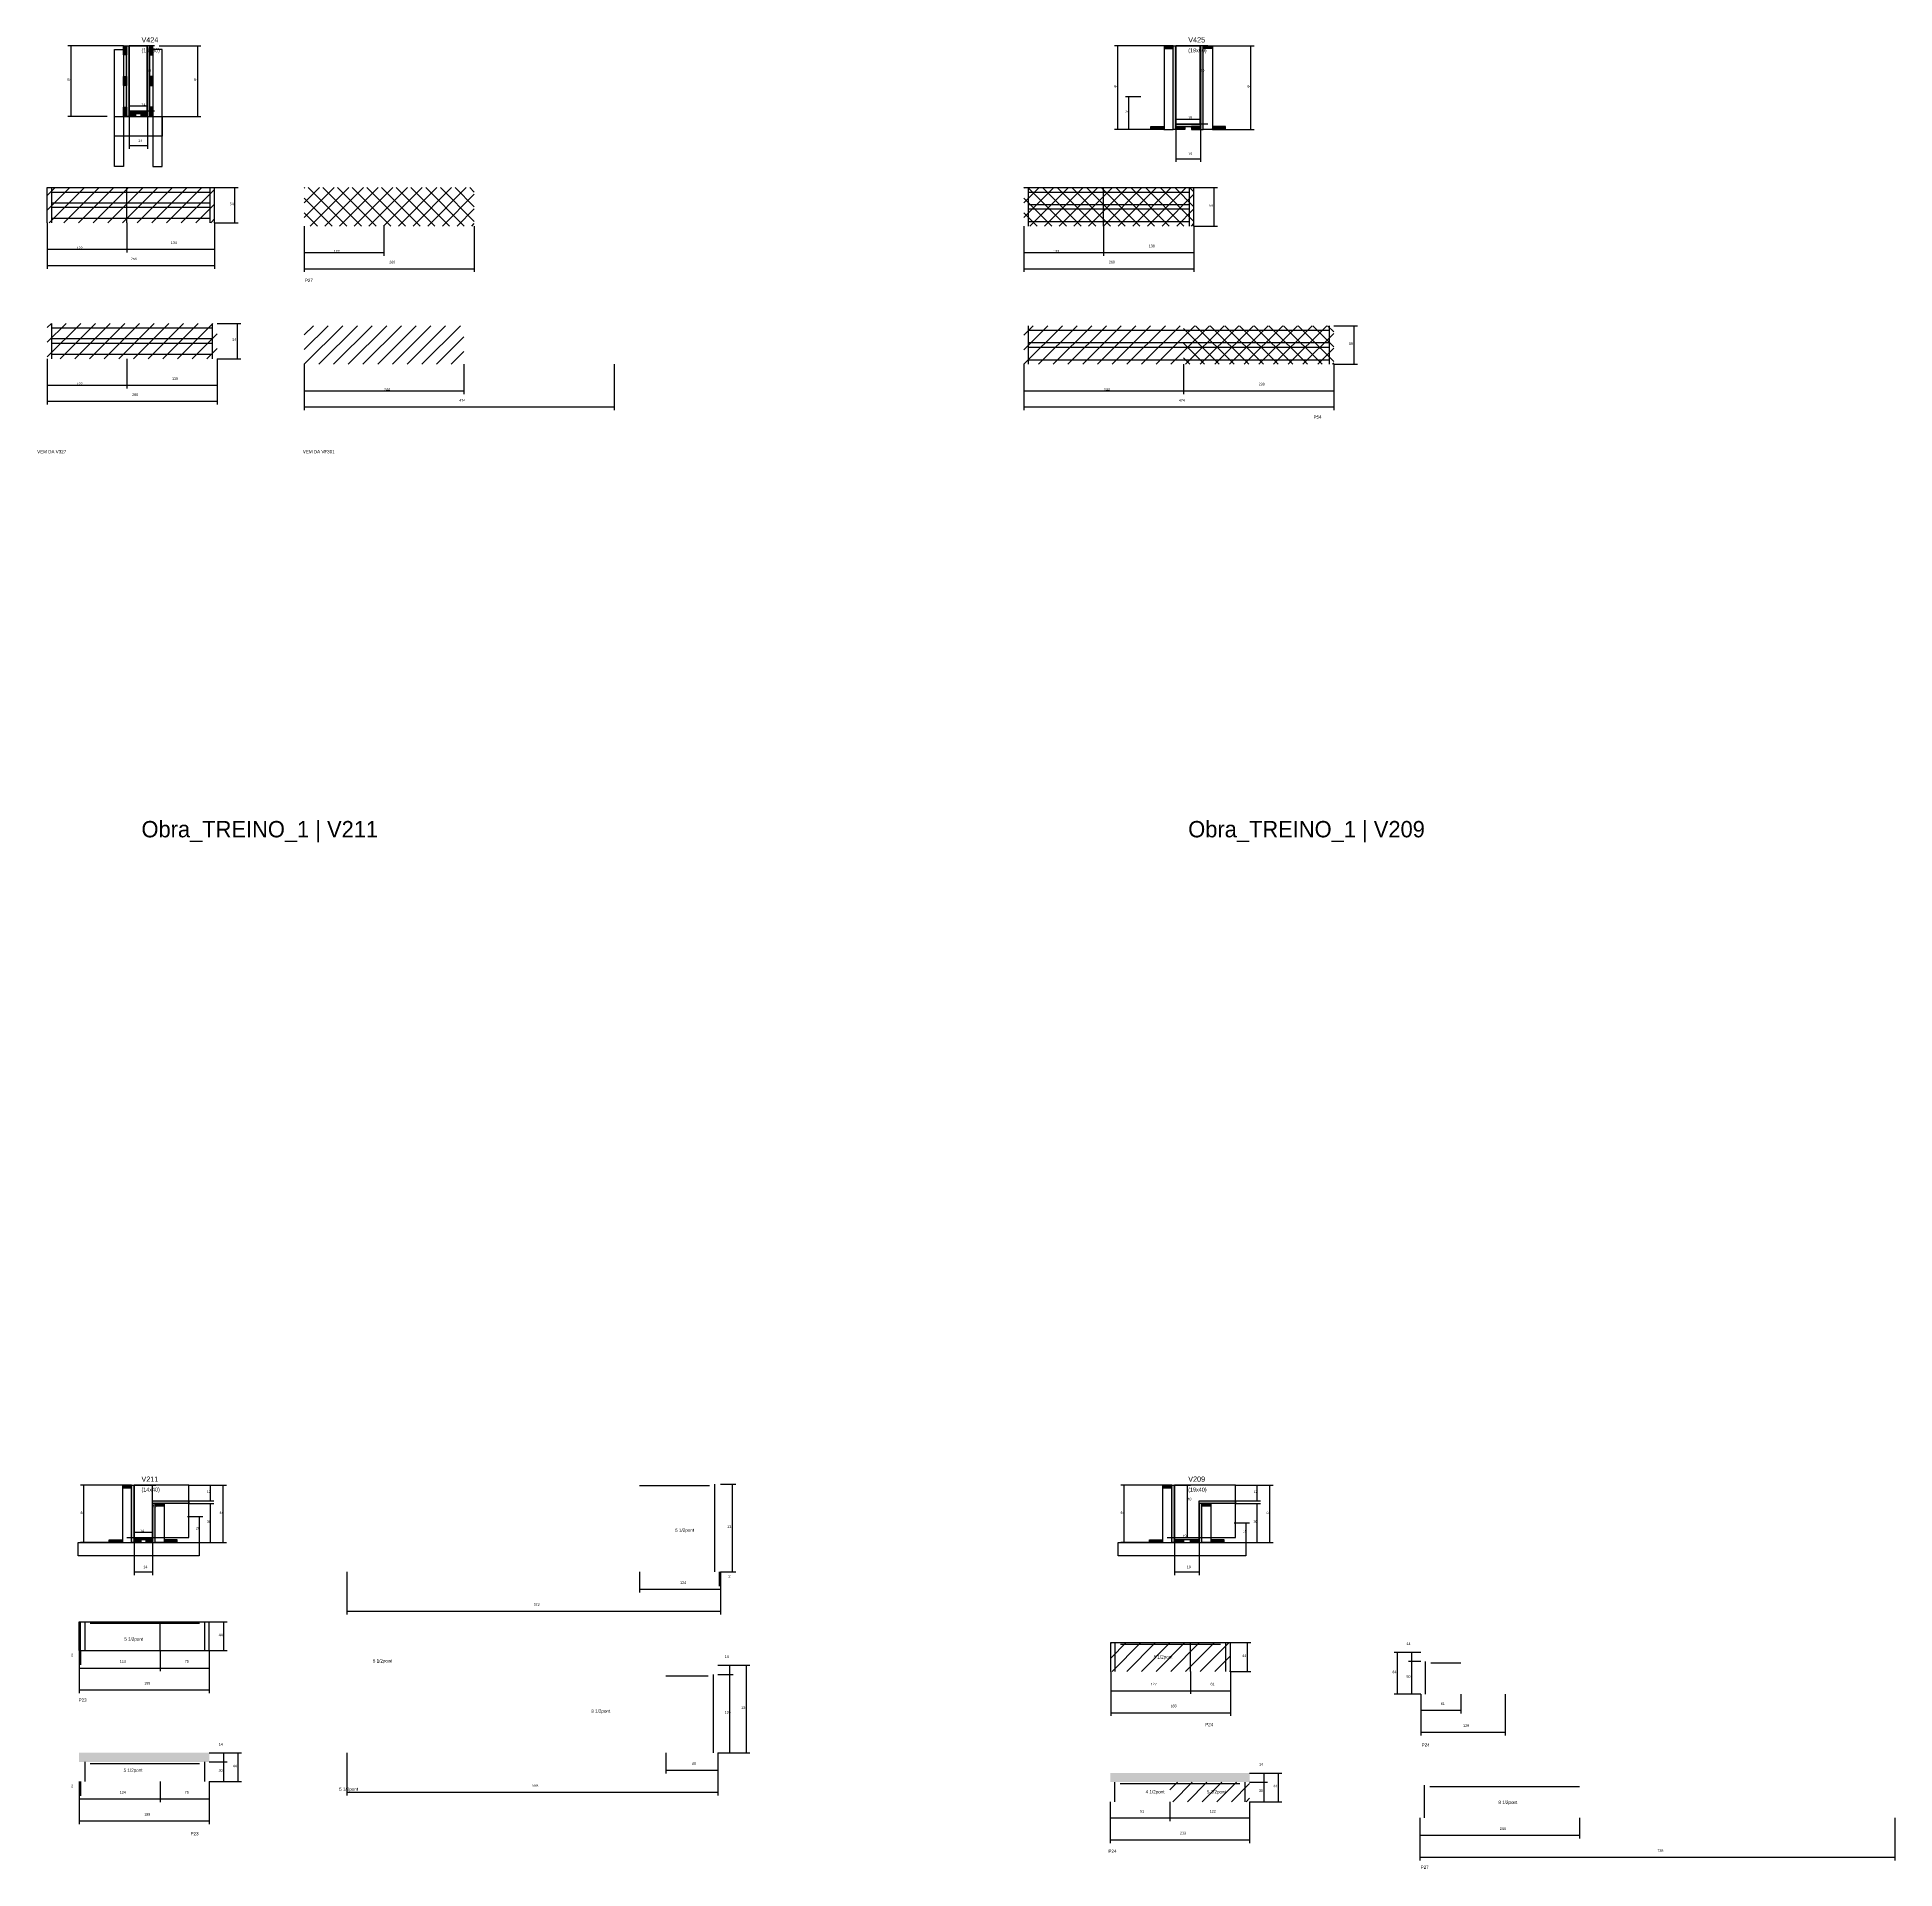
# Model space of a CAD drawing. Header units: metres. Extents: x -2848 to 22762, y -45195 to 1016.
# Drawn here: x 1441 to 4280, y -13787 to -10987 of the extents above; entities that cross this region are included whole.
import ezdxf

# ---------------------------------------------------------------- set-up
doc = ezdxf.new("R2010")
doc.units = ezdxf.units.M
for name, color, linetype in [('CONCRETO', 251, 'Continuous'), ('COTA', 4, 'Continuous'), ('Cota Seção (2x)', 4, 'Continuous'), ('Hachura', 253, 'Continuous'), ('LABEL_ID', 3, 'Continuous'), ('Madeira', 126, 'Continuous'), ('NOMENCLATURA', 7, 'Continuous'), ('Painéis', 200, 'Continuous'), ('REAPROVEITAMENTO', 251, 'Continuous'), ('SARR_2.2x7', 40, 'Continuous'), ('SARR_3.5x7', 81, 'Continuous'), ('Texto Seção', 7, 'Continuous')]:
    doc.layers.add(name, color=color, linetype=linetype)

msp = doc.modelspace()

# ---------------------------------------------------------------- hatches: boundary and pattern name
at = {"layer": 'COTA'}
h = msp.add_hatch(dxfattribs=at)
h.set_pattern_fill('AR-CONC', scale=0.03)
h.paths.add_polyline_path([(1703.7, -13623.3), (1703.7, -13609.3), (1703.7, -13609.3), (1504.7, -13609.3), (1504.7, -13609.3), (1504.7, -13623.3), (1504.7, -13623.3), (1703.7, -13623.3)])
h = msp.add_hatch(dxfattribs=at)
h.set_pattern_fill('AR-CONC', scale=0.03)
h.paths.add_polyline_path([(3293.9, -13640.2), (3080.9, -13640.2), (3080.9, -13640.2), (3080.9, -13654.2), (3080.9, -13654.2), (3293.9, -13654.2), (3293.9, -13654.2), (3293.9, -13640.2)])
at = {"layer": 'Hachura'}
h = msp.add_hatch(dxfattribs=at)
h.set_pattern_fill('ANSI31', scale=0.5)
h.paths.add_polyline_path([(1577, -11014), (1572.6, -11014), (1572.6, -11014), (1572.6, -11000), (1572.6, -11000), (1577, -11000), (1577, -11000), (1577, -11014)])
h = msp.add_hatch(color=8, dxfattribs=at)
h.dxf.hatch_style = 1
h.paths.add_polyline_path([(1581, -11000), (1577, -11000), (1577, -11000), (1577, -11108), (1577, -11108), (1581, -11108), (1581, -11108), (1581, -11000)])
h = msp.add_hatch(color=8, dxfattribs=at)
h.dxf.hatch_style = 1
h.paths.add_polyline_path([(1613, -11000), (1609, -11000), (1609, -11000), (1609, -11108), (1609, -11108), (1613, -11108), (1613, -11108), (1613, -11000)])
h = msp.add_hatch(dxfattribs=at)
h.set_pattern_fill('ANSI31', scale=0.5)
h.paths.add_polyline_path([(1613, -11014), (1617.4, -11014), (1617.4, -11014), (1617.4, -11000), (1617.4, -11000), (1613, -11000), (1613, -11000), (1613, -11014)])
h = msp.add_hatch(dxfattribs=at)
h.set_pattern_fill('ANSI31', scale=0.5)
h.paths.add_polyline_path([(3177, -11004.4), (3177, -11000), (3177, -11000), (3163, -11000), (3163, -11000), (3163, -11004.4), (3163, -11004.4), (3177, -11004.4)])
h = msp.add_hatch(color=8, dxfattribs=at)
h.dxf.hatch_style = 1
h.paths.add_polyline_path([(3181, -11000), (3177, -11000), (3177, -11000), (3177, -11128), (3177, -11128), (3181, -11128), (3181, -11128), (3181, -11000)])
h = msp.add_hatch(color=8, dxfattribs=at)
h.dxf.hatch_style = 1
h.paths.add_polyline_path([(3223, -11000), (3219, -11000), (3219, -11000), (3219, -11128), (3219, -11128), (3223, -11128), (3223, -11128), (3223, -11000)])
h = msp.add_hatch(dxfattribs=at)
h.set_pattern_fill('ANSI31', scale=0.5)
h.paths.add_polyline_path([(3223, -11004.4), (3223, -11000), (3223, -11000), (3237, -11000), (3237, -11000), (3237, -11004.4), (3237, -11004.4), (3223, -11004.4)])
h = msp.add_hatch(dxfattribs=at)
h.set_pattern_fill('ANSI31', scale=0.5)
h.paths.add_polyline_path([(1577, -11061), (1572.6, -11061), (1572.6, -11061), (1572.6, -11047), (1572.6, -11047), (1577, -11047), (1577, -11047), (1577, -11061)])
h = msp.add_hatch(dxfattribs=at)
h.set_pattern_fill('ANSI31', scale=0.5)
h.paths.add_polyline_path([(1613, -11061), (1617.4, -11061), (1617.4, -11061), (1617.4, -11047), (1617.4, -11047), (1613, -11047), (1613, -11047), (1613, -11061)])
h = msp.add_hatch(dxfattribs=at)
h.set_pattern_fill('ANSI31', scale=0.5)
h.paths.add_polyline_path([(1577, -11108), (1572.6, -11108), (1572.6, -11108), (1572.6, -11094), (1572.6, -11094), (1577, -11094), (1577, -11094), (1577, -11108)])
h = msp.add_hatch(color=8, dxfattribs=at)
h.dxf.hatch_style = 1
h.paths.add_polyline_path([(1609, -11103.6), (1609, -11100), (1609, -11100), (1581, -11100), (1581, -11100), (1581, -11103.6), (1581, -11103.6), (1609, -11103.6)])
h = msp.add_hatch(dxfattribs=at)
h.set_pattern_fill('ANSI31', scale=0.5)
h.paths.add_polyline_path([(1613, -11108), (1617.4, -11108), (1617.4, -11108), (1617.4, -11094), (1617.4, -11094), (1613, -11094), (1613, -11094), (1613, -11108)])
h = msp.add_hatch(dxfattribs=at)
h.set_pattern_fill('ANSI31', scale=0.5)
h.paths.add_polyline_path([(1581, -11108), (1581, -11103.6), (1581, -11103.6), (1591, -11103.6), (1591, -11103.6), (1591, -11108), (1591, -11108), (1581, -11108)])
h = msp.add_hatch(dxfattribs=at)
h.set_pattern_fill('ANSI31', scale=0.5)
h.paths.add_polyline_path([(1609, -11108), (1609, -11103.6), (1609, -11103.6), (1599, -11103.6), (1599, -11103.6), (1599, -11108), (1599, -11108), (1609, -11108)])
h = msp.add_hatch(dxfattribs=at)
h.set_pattern_fill('ANSI31', scale=0.5)
h.paths.add_polyline_path([(3143, -11128), (3143, -11123.6), (3143, -11123.6), (3163, -11123.6), (3163, -11123.6), (3163, -11128), (3163, -11128), (3143, -11128)])
h = msp.add_hatch(color=8, dxfattribs=at)
h.dxf.hatch_style = 1
h.paths.add_polyline_path([(3219, -11123.6), (3219, -11120), (3219, -11120), (3181, -11120), (3181, -11120), (3181, -11123.6), (3181, -11123.6), (3219, -11123.6)])
h = msp.add_hatch(dxfattribs=at)
h.set_pattern_fill('ANSI31', scale=0.5)
h.paths.add_polyline_path([(3181, -11128), (3181, -11123.6), (3181, -11123.6), (3195, -11123.6), (3195, -11123.6), (3195, -11128), (3195, -11128), (3181, -11128)])
h = msp.add_hatch(dxfattribs=at)
h.set_pattern_fill('ANSI31', scale=0.5)
h.paths.add_polyline_path([(3219, -11128), (3219, -11123.6), (3219, -11123.6), (3205, -11123.6), (3205, -11123.6), (3205, -11128), (3205, -11128), (3219, -11128)])
h = msp.add_hatch(dxfattribs=at)
h.set_pattern_fill('ANSI31', scale=0.5)
h.paths.add_polyline_path([(3257, -11128), (3257, -11123.6), (3257, -11123.6), (3237, -11123.6), (3237, -11123.6), (3237, -11128), (3237, -11128), (3257, -11128)])
h = msp.add_hatch(dxfattribs=at)
h.set_pattern_fill('ANSI31', scale=0.5)
h.paths.add_polyline_path([(1584.8, -13204.4), (1584.8, -13200), (1584.8, -13200), (1570.8, -13200), (1570.8, -13200), (1570.8, -13204.4), (1570.8, -13204.4), (1584.8, -13204.4)])
h = msp.add_hatch(color=8, dxfattribs=at)
h.dxf.hatch_style = 1
h.paths.add_polyline_path([(1584.8, -13200), (1588.8, -13200), (1588.8, -13200), (1588.8, -13288), (1588.8, -13288), (1584.8, -13288), (1584.8, -13288), (1584.8, -13200)])
h = msp.add_hatch(dxfattribs=at)
h.set_pattern_fill('ANSI31', scale=0.5)
h.paths.add_polyline_path([(3174.8, -13204.4), (3174.8, -13200), (3174.8, -13200), (3160.8, -13200), (3160.8, -13200), (3160.8, -13204.4), (3160.8, -13204.4), (3174.8, -13204.4)])
h = msp.add_hatch(color=8, dxfattribs=at)
h.dxf.hatch_style = 1
h.paths.add_polyline_path([(3174.8, -13200), (3178.8, -13200), (3178.8, -13200), (3178.8, -13288), (3178.8, -13288), (3174.8, -13288), (3174.8, -13288), (3174.8, -13200)])
h = msp.add_hatch(color=8, dxfattribs=at)
h.dxf.hatch_style = 1
h.paths.add_polyline_path([(1620.8, -13224), (1616.8, -13224), (1616.8, -13224), (1616.8, -13288), (1616.8, -13288), (1620.8, -13288), (1620.8, -13288), (1620.8, -13224)])
h = msp.add_hatch(color=8, dxfattribs=at)
h.dxf.hatch_style = 1
h.paths.add_polyline_path([(1616.8, -13228), (1616.8, -13224), (1616.8, -13224), (1672.4, -13224), (1672.4, -13224), (1672.4, -13228), (1672.4, -13228), (1616.8, -13228)])
h = msp.add_hatch(dxfattribs=at)
h.set_pattern_fill('ANSI31', scale=0.5)
h.paths.add_polyline_path([(1620.8, -13232.4), (1620.8, -13228), (1620.8, -13228), (1634.8, -13228), (1634.8, -13228), (1634.8, -13232.4), (1634.8, -13232.4), (1620.8, -13232.4)])
h = msp.add_hatch(color=8, dxfattribs=at)
h.dxf.hatch_style = 1
h.paths.add_polyline_path([(3216.8, -13228), (3216.8, -13224), (3216.8, -13224), (3272.4, -13224), (3272.4, -13224), (3272.4, -13228), (3272.4, -13228), (3216.8, -13228)])
h = msp.add_hatch(color=8, dxfattribs=at)
h.dxf.hatch_style = 1
h.paths.add_polyline_path([(3220.8, -13228), (3216.8, -13228), (3216.8, -13228), (3216.8, -13288), (3216.8, -13288), (3220.8, -13288), (3220.8, -13288), (3220.8, -13228)])
h = msp.add_hatch(dxfattribs=at)
h.set_pattern_fill('ANSI31', scale=0.5)
h.paths.add_polyline_path([(3220.8, -13232.4), (3220.8, -13228), (3220.8, -13228), (3234.8, -13228), (3234.8, -13228), (3234.8, -13232.4), (3234.8, -13232.4), (3220.8, -13232.4)])
h = msp.add_hatch(dxfattribs=at)
h.set_pattern_fill('ANSI31', scale=0.5)
h.paths.add_polyline_path([(1550.8, -13288), (1550.8, -13283.6), (1550.8, -13283.6), (1570.8, -13283.6), (1570.8, -13283.6), (1570.8, -13288), (1570.8, -13288), (1550.8, -13288)])
h = msp.add_hatch(color=8, dxfattribs=at)
h.dxf.hatch_style = 1
h.paths.add_polyline_path([(1588.8, -13283.6), (1588.8, -13280), (1588.8, -13280), (1616.8, -13280), (1616.8, -13280), (1616.8, -13283.6), (1616.8, -13283.6), (1588.8, -13283.6)])
h = msp.add_hatch(dxfattribs=at)
h.set_pattern_fill('ANSI31', scale=0.5)
h.paths.add_polyline_path([(1588.8, -13288), (1588.8, -13283.6), (1588.8, -13283.6), (1598.8, -13283.6), (1598.8, -13283.6), (1598.8, -13288), (1598.8, -13288), (1588.8, -13288)])
h = msp.add_hatch(dxfattribs=at)
h.set_pattern_fill('ANSI31', scale=0.5)
h.paths.add_polyline_path([(1616.8, -13288), (1616.8, -13283.6), (1616.8, -13283.6), (1606.8, -13283.6), (1606.8, -13283.6), (1606.8, -13288), (1606.8, -13288), (1616.8, -13288)])
h = msp.add_hatch(dxfattribs=at)
h.set_pattern_fill('ANSI31', scale=0.5)
h.paths.add_polyline_path([(1654.8, -13288), (1654.8, -13283.6), (1654.8, -13283.6), (1634.8, -13283.6), (1634.8, -13283.6), (1634.8, -13288), (1634.8, -13288), (1654.8, -13288)])
h = msp.add_hatch(dxfattribs=at)
h.set_pattern_fill('ANSI31', scale=0.5)
h.paths.add_polyline_path([(3140.8, -13288), (3140.8, -13283.6), (3140.8, -13283.6), (3160.8, -13283.6), (3160.8, -13283.6), (3160.8, -13288), (3160.8, -13288), (3140.8, -13288)])
h = msp.add_hatch(color=8, dxfattribs=at)
h.dxf.hatch_style = 1
h.paths.add_polyline_path([(3178.8, -13283.6), (3178.8, -13280), (3178.8, -13280), (3216.8, -13280), (3216.8, -13280), (3216.8, -13283.6), (3216.8, -13283.6), (3178.8, -13283.6)])
h = msp.add_hatch(dxfattribs=at)
h.set_pattern_fill('ANSI31', scale=0.5)
h.paths.add_polyline_path([(3178.8, -13288), (3178.8, -13283.6), (3178.8, -13283.6), (3192.8, -13283.6), (3192.8, -13283.6), (3192.8, -13288), (3192.8, -13288), (3178.8, -13288)])
h = msp.add_hatch(dxfattribs=at)
h.set_pattern_fill('ANSI31', scale=0.5)
h.paths.add_polyline_path([(3216.8, -13288), (3216.8, -13283.6), (3216.8, -13283.6), (3202.8, -13283.6), (3202.8, -13283.6), (3202.8, -13288), (3202.8, -13288), (3216.8, -13288)])
h = msp.add_hatch(dxfattribs=at)
h.set_pattern_fill('ANSI31', scale=0.5)
h.paths.add_polyline_path([(3254.8, -13288), (3254.8, -13283.6), (3254.8, -13283.6), (3234.8, -13283.6), (3234.8, -13283.6), (3234.8, -13288), (3234.8, -13288), (3254.8, -13288)])
at = {"layer": 'REAPROVEITAMENTO'}
h = msp.add_hatch(dxfattribs=at)
h.set_pattern_fill('ANSI31', scale=5)
h.paths.add_polyline_path([(1711.8, -11270.7), (1711.8, -11216.7), (1711.8, -11216.7), (1455.8, -11216.7), (1455.8, -11216.7), (1455.8, -11270.7), (1455.8, -11270.7), (1711.8, -11270.7)])
h = msp.add_hatch(dxfattribs=at)
h.set_pattern_fill('ANSI37', scale=5)
h.paths.add_polyline_path([(2108.7, -11275.7), (2108.7, -11216.7), (2108.7, -11216.7), (1848.7, -11216.7), (1848.7, -11216.7), (1848.7, -11275.7), (1848.7, -11275.7), (2108.7, -11275.7)])
h = msp.add_hatch(dxfattribs=at)
h.set_pattern_fill('ANSI37', scale=5)
h.paths.add_polyline_path([(3208.7, -11275.7), (3208.7, -11216.7), (3208.7, -11216.7), (2948.7, -11216.7), (2948.7, -11216.7), (2948.7, -11275.7), (2948.7, -11275.7), (3208.7, -11275.7)])
h = msp.add_hatch(dxfattribs=at)
h.set_pattern_fill('ANSI31', scale=5)
h.paths.add_polyline_path([(1715.8, -11478.4), (1715.8, -11424.4), (1715.8, -11424.4), (1455.8, -11424.4), (1455.8, -11424.4), (1455.8, -11478.4), (1455.8, -11478.4), (1715.8, -11478.4)])
h = msp.add_hatch(dxfattribs=at)
h.set_pattern_fill('ANSI31', scale=5)
h.paths.add_polyline_path([(2092.7, -11486.9), (2092.7, -11427.9), (2092.7, -11427.9), (1848.7, -11427.9), (1848.7, -11427.9), (1848.7, -11486.9), (1848.7, -11486.9), (2092.7, -11486.9)])
h = msp.add_hatch(dxfattribs=at)
h.set_pattern_fill('ANSI31', scale=5)
h.paths.add_polyline_path([(3192.7, -11486.9), (3192.7, -11427.9), (3192.7, -11427.9), (2948.7, -11427.9), (2948.7, -11427.9), (2948.7, -11486.9), (2948.7, -11486.9), (3192.7, -11486.9)])
h = msp.add_hatch(dxfattribs=at)
h.set_pattern_fill('ANSI37', scale=5)
h.paths.add_polyline_path([(3422.7, -11486.9), (3422.7, -11427.9), (3422.7, -11427.9), (3192.7, -11427.9), (3192.7, -11427.9), (3192.7, -11486.9), (3192.7, -11486.9), (3422.7, -11486.9)])
h = msp.add_hatch(dxfattribs=at)
h.set_pattern_fill('ANSI31', scale=5)
h.paths.add_polyline_path([(3081.5, -13440.9), (3081.5, -13484.9), (3081.5, -13484.9), (3264.5, -13484.9), (3264.5, -13484.9), (3264.5, -13440.9), (3264.5, -13440.9), (3081.5, -13440.9)])
h = msp.add_hatch(dxfattribs=at)
h.set_pattern_fill('ANSI31', scale=5)
h.paths.add_polyline_path([(3171.9, -13654.2), (3171.9, -13684.2), (3171.9, -13684.2), (3293.9, -13684.2), (3293.9, -13684.2), (3293.9, -13654.2), (3293.9, -13654.2), (3171.9, -13654.2)])

# ---------------------------------------------------------------- linework, layer by layer
at = {"layer": 'CONCRETO'}
for points in [[(1581, -11000), (1581, -11000), (1609, -11000), (1609, -11028), (1609, -11028), (1609, -11100), (1581, -11100), (1581, -11000)], [(1581, -11100), (1609, -11100), (1609, -11000), (1581, -11000)], [(3181, -11000), (3181, -11000), (3219, -11000), (3219, -11028), (3219, -11028), (3219, -11120), (3181, -11120), (3181, -11000)], [(3181, -11120), (3219, -11120), (3219, -11000), (3181, -11000)], [(1672.4, -13224), (1672.4, -13200), (1588.8, -13200), (1588.8, -13228), (1588.8, -13228), (1588.8, -13280), (1616.8, -13280), (1616.8, -13224)], [(1588.8, -13280), (1672.4, -13280), (1672.4, -13200), (1588.8, -13200)], [(3272.4, -13224), (3272.4, -13200), (3178.8, -13200), (3178.8, -13228), (3178.8, -13228), (3178.8, -13280), (3216.8, -13280), (3216.8, -13224)], [(3178.8, -13280), (3272.4, -13280), (3272.4, -13200), (3178.8, -13200)]]:
    msp.add_lwpolyline(points, close=True, dxfattribs=at)
at = {"layer": 'COTA'}
for p, q in [((1572.6, -11000), (1487.4, -11000)), ((1492.4, -11108), (1492.4, -11000)), ((1627, -11000), (1690.9, -11000)), ((1685.9, -11108), (1685.9, -11000)), ((3172.6, -11000), (3087.4, -11000)), ((3092.4, -11128), (3092.4, -11000)), ((3237, -11000), (3300.9, -11000)), ((3295.9, -11128), (3295.9, -11000)), ((3127.7, -11078.1), (3104.2, -11078.1)), ((3109.2, -11128), (3109.2, -11078.1)), ((1547.4, -11108), (1487.4, -11108)), ((1581, -11108), (1581, -11157.7)), ((1609, -11108), (1609, -11157.7)), ((1632.6, -11108), (1690.9, -11108)), ((3147.4, -11128), (3087.4, -11128)), ((3127.7, -11128), (3104.2, -11128)), ((3181, -11128), (3181, -11177.7)), ((3219, -11128), (3219, -11177.7)), ((3252.6, -11128), (3300.9, -11128)), ((1581, -11152.7), (1609, -11152.7)), ((3181, -11172.7), (3219, -11172.7)), ((1711.8, -11216.7), (1747.9, -11216.7)), ((1742.9, -11270.7), (1742.9, -11216.7)), ((3208.7, -11216.7), (3244.8, -11216.7)), ((3239.8, -11275.7), (3239.8, -11216.7)), ((1455.8, -11270.7), (1455.8, -11316.2)), ((1455.8, -11270.7), (1455.8, -11340.8)), ((1577.8, -11270.7), (1577.8, -11316.2)), ((1577.8, -11270.7), (1577.8, -11316.2)), ((1711.8, -11270.7), (1711.8, -11316.2)), ((1711.8, -11270.7), (1711.8, -11340.8)), ((1711.8, -11270.7), (1747.9, -11270.7)), ((1848.7, -11275.7), (1848.7, -11321.2)), ((1848.7, -11275.7), (1848.7, -11345.8)), ((1970.7, -11275.7), (1970.7, -11321.2)), ((2108.7, -11275.7), (2108.7, -11345.8)), ((2948.7, -11275.7), (2948.7, -11321.2)), ((2948.7, -11275.7), (2948.7, -11345.8)), ((3070.7, -11275.7), (3070.7, -11321.2)), ((3070.7, -11275.7), (3070.7, -11321.2)), ((3208.7, -11275.7), (3208.7, -11321.2)), ((3208.7, -11275.7), (3208.7, -11345.8)), ((3208.7, -11275.7), (3244.8, -11275.7)), ((1455.8, -11311.2), (1577.8, -11311.2)), ((1577.8, -11311.2), (1711.8, -11311.2)), ((1848.7, -11316.2), (1970.7, -11316.2)), ((2948.7, -11316.2), (3070.7, -11316.2)), ((3070.7, -11316.2), (3208.7, -11316.2)), ((1455.8, -11335.8), (1711.8, -11335.8)), ((1848.7, -11340.8), (2108.7, -11340.8)), ((2948.7, -11340.8), (3208.7, -11340.8)), ((1715.8, -11424.4), (1751.9, -11424.4)), ((1746.9, -11478.4), (1746.9, -11424.4)), ((3422.7, -11427.9), (3458.8, -11427.9)), ((3453.8, -11486.9), (3453.8, -11427.9)), ((1455.8, -11478.4), (1455.8, -11523.9)), ((1455.8, -11478.4), (1455.8, -11548.4)), ((1577.8, -11478.4), (1577.8, -11523.9)), ((1577.8, -11478.4), (1577.8, -11523.9)), ((1715.8, -11478.4), (1715.8, -11523.9)), ((1715.8, -11478.4), (1715.8, -11548.4)), ((1715.8, -11478.4), (1751.9, -11478.4)), ((1848.7, -11486.9), (1848.7, -11532.4)), ((1848.7, -11486.9), (1848.7, -11557)), ((2092.7, -11486.9), (2092.7, -11532.4)), ((2322.7, -11486.9), (2322.7, -11557)), ((2948.7, -11486.9), (2948.7, -11532.4)), ((2948.7, -11486.9), (2948.7, -11557)), ((3192.7, -11486.9), (3192.7, -11532.4)), ((3192.7, -11486.9), (3192.7, -11532.4)), ((3422.7, -11486.9), (3422.7, -11532.4)), ((3422.7, -11486.9), (3422.7, -11557)), ((3422.7, -11486.9), (3458.8, -11486.9)), ((1455.8, -11518.9), (1577.8, -11518.9)), ((1577.8, -11518.9), (1715.8, -11518.9)), ((1848.7, -11527.4), (2092.7, -11527.4)), ((2948.7, -11527.4), (3192.7, -11527.4)), ((3192.7, -11527.4), (3422.7, -11527.4)), ((1455.8, -11543.4), (1715.8, -11543.4)), ((1848.7, -11552), (2322.7, -11552)), ((2948.7, -11552), (3422.7, -11552)), ((1570.8, -13200), (1507, -13200)), ((1512, -13288), (1512, -13200)), ((1672.4, -13200), (1729.8, -13200)), ((1672.4, -13200), (1710.5, -13200)), ((1705.5, -13224), (1705.5, -13200)), ((1724.8, -13288), (1724.8, -13200)), ((3160.8, -13200), (3096.9, -13200)), ((3101.9, -13288), (3101.9, -13200)), ((3272.4, -13200), (3329.8, -13200)), ((3272.4, -13200), (3310.4, -13200)), ((3305.4, -13224), (3305.4, -13200)), ((3324.8, -13288), (3324.8, -13200)), ((1672.4, -13224), (1710.5, -13224)), ((1672.4, -13228), (1710.5, -13228)), ((1705.5, -13288), (1705.5, -13228)), ((3272.4, -13224), (3310.4, -13224)), ((3272.4, -13228), (3310.4, -13228)), ((3305.4, -13288), (3305.4, -13228)), ((1670.1, -13248), (1693.7, -13248)), ((1688.7, -13288), (1688.7, -13248)), ((3270.1, -13258), (3293.6, -13258)), ((3288.6, -13288), (3288.6, -13258)), ((1555.2, -13288), (1507, -13288)), ((1588.8, -13288), (1588.8, -13337.7)), ((1616.8, -13288), (1616.8, -13337.7)), ((1650.4, -13288), (1729.8, -13288)), ((1650.4, -13288), (1710.5, -13288)), ((1670.1, -13288), (1693.7, -13288)), ((3145.2, -13288), (3096.9, -13288)), ((3178.8, -13288), (3178.8, -13337.7)), ((3216.8, -13288), (3216.8, -13337.7)), ((3250.4, -13288), (3329.8, -13288)), ((3250.4, -13288), (3310.4, -13288)), ((3270.1, -13288), (3293.6, -13288)), ((1588.8, -13332.7), (1616.8, -13332.7)), ((1913.7, -13332.7), (1913.7, -13397.8)), ((2361.2, -13332.7), (2361.2, -13364.3)), ((2483.2, -13332.7), (2483.2, -13354.4)), ((2485.2, -13332.7), (2485.2, -13364.3)), ((2485.2, -13332.7), (2485.2, -13397.8)), ((2485.2, -13332.7), (2485.2, -13354.4)), ((3178.8, -13332.7), (3216.8, -13332.7)), ((2361.2, -13359.3), (2485.2, -13359.3)), ((2483.2, -13349.4), (2485.2, -13349.4)), ((1913.7, -13392.8), (2485.2, -13392.8)), ((1703.7, -13409.2), (1731.1, -13409.2)), ((1726.1, -13453.2), (1726.1, -13409.2)), ((1504.7, -13453.2), (1504.7, -13484.7)), ((1504.7, -13453.2), (1504.7, -13518.3)), ((1504.7, -13453.2), (1504.7, -13474.9)), ((1506.7, -13453.2), (1506.7, -13474.9)), ((1628.7, -13453.2), (1628.7, -13484.7)), ((1628.7, -13453.2), (1628.7, -13484.7)), ((1703.7, -13453.2), (1703.7, -13484.7)), ((1703.7, -13453.2), (1703.7, -13518.3)), ((1703.7, -13453.2), (1731.1, -13453.2)), ((3264.5, -13440.9), (3295.6, -13440.9)), ((3290.6, -13484.9), (3290.6, -13440.9)), ((3555.6, -13455.8), (3515, -13455.8)), ((3520, -13519.8), (3520, -13455.8)), ((3555.6, -13455.8), (3536.7, -13455.8)), ((3541.7, -13469.8), (3541.7, -13455.8)), ((1504.7, -13469.9), (1506.7, -13469.9)), ((1504.7, -13479.7), (1628.7, -13479.7)), ((1628.7, -13479.7), (1703.7, -13479.7)), ((3081.5, -13484.9), (3081.5, -13519.4)), ((3081.5, -13484.9), (3081.5, -13553)), ((3203.5, -13484.9), (3203.5, -13519.4)), ((3203.5, -13484.9), (3203.5, -13519.4)), ((3264.5, -13484.9), (3264.5, -13519.4)), ((3264.5, -13484.9), (3264.5, -13553)), ((3264.5, -13484.9), (3295.6, -13484.9)), ((3555.6, -13469.8), (3536.7, -13469.8)), ((3555.6, -13469.8), (3536.7, -13469.8)), ((3541.7, -13519.8), (3541.7, -13469.8)), ((1504.7, -13513.3), (1703.7, -13513.3)), ((3081.5, -13514.4), (3203.5, -13514.4)), ((3203.5, -13514.4), (3264.5, -13514.4)), ((3555.6, -13519.8), (3515, -13519.8)), ((3555.6, -13519.8), (3536.7, -13519.8)), ((3555.6, -13519.8), (3555.6, -13549.3)), ((3555.6, -13519.8), (3555.6, -13582.9)), ((3555.6, -13544.3), (3616.6, -13544.3)), ((3616.6, -13519.8), (3616.6, -13549.3)), ((3684.6, -13519.8), (3684.6, -13582.9)), ((3081.5, -13548), (3264.5, -13548)), ((3555.6, -13577.9), (3684.6, -13577.9)), ((1703.7, -13609.3), (1731.1, -13609.3)), ((1703.7, -13609.3), (1752.7, -13609.3)), ((1703.7, -13623.3), (1731.1, -13623.3)), ((1703.7, -13623.3), (1731.1, -13623.3)), ((1726.1, -13623.3), (1726.1, -13609.3)), ((1726.1, -13653.3), (1726.1, -13623.3)), ((1747.7, -13653.3), (1747.7, -13609.3)), ((1913.7, -13609.4), (1913.7, -13674.4)), ((2401.7, -13609.4), (2401.7, -13640.9)), ((2481.2, -13609.4), (2481.2, -13640.9)), ((2481.2, -13609.4), (2481.2, -13674.4)), ((1504.7, -13653.3), (1504.7, -13684.8)), ((1504.7, -13653.3), (1504.7, -13718.4)), ((1504.7, -13653.3), (1504.7, -13675)), ((1506.7, -13653.3), (1506.7, -13675)), ((1628.7, -13653.3), (1628.7, -13684.8)), ((1628.7, -13653.3), (1628.7, -13684.8)), ((1703.7, -13653.3), (1703.7, -13684.8)), ((1703.7, -13653.3), (1703.7, -13718.4)), ((1703.7, -13653.3), (1731.1, -13653.3)), ((1703.7, -13653.3), (1752.7, -13653.3)), ((2401.7, -13635.9), (2481.2, -13635.9)), ((3293.9, -13640.2), (3342.9, -13640.2)), ((3293.9, -13640.2), (3321.3, -13640.2)), ((3293.9, -13654.2), (3321.3, -13654.2)), ((3293.9, -13654.2), (3321.3, -13654.2)), ((3316.3, -13654.2), (3316.3, -13640.2)), ((3316.3, -13684.2), (3316.3, -13654.2)), ((3337.9, -13684.2), (3337.9, -13640.2)), ((1504.7, -13670), (1506.7, -13670)), ((1504.7, -13679.8), (1628.7, -13679.8)), ((1628.7, -13679.8), (1703.7, -13679.8)), ((1913.7, -13669.4), (2481.2, -13669.4)), ((3080.9, -13684.2), (3080.9, -13713.7)), ((3080.9, -13684.2), (3080.9, -13747.2)), ((3171.9, -13684.2), (3171.9, -13713.7)), ((3171.9, -13684.2), (3171.9, -13713.7)), ((3293.9, -13684.2), (3293.9, -13713.7)), ((3293.9, -13684.2), (3293.9, -13747.2)), ((3293.9, -13684.2), (3342.9, -13684.2)), ((3293.9, -13684.2), (3321.3, -13684.2)), ((1504.7, -13713.4), (1703.7, -13713.4)), ((3080.9, -13708.7), (3171.9, -13708.7)), ((3171.9, -13708.7), (3293.9, -13708.7)), ((3554.1, -13708.7), (3554.1, -13740.2)), ((3554.1, -13708.7), (3554.1, -13773.8)), ((3798.1, -13708.7), (3798.1, -13740.2)), ((4280.1, -13708.7), (4280.1, -13773.8)), ((3080.9, -13742.2), (3293.9, -13742.2)), ((3554.1, -13735.2), (3798.1, -13735.2)), ((3554.1, -13768.8), (4280.1, -13768.8))]:
    msp.add_line(p, q, dxfattribs=at)
at = {"layer": 'Cota Seção (2x)'}
for p, q in [((1620, -11000), (1603.5, -11000)), ((1608.5, -11100), (1608.5, -11000)), ((3230, -11000), (3213.5, -11000)), ((3218.5, -11120), (3218.5, -11000)), ((1581, -11108), (1581, -11087)), ((1581, -11092), (1609, -11092)), ((1620, -11100), (1603.5, -11100)), ((1609, -11108), (1609, -11087)), ((3181, -11128), (3181, -11107)), ((3181, -11112), (3219, -11112)), ((3230, -11120), (3213.5, -11120)), ((3219, -11128), (3219, -11107)), ((1577.8, -13200), (1621.8, -13200)), ((1616.8, -13280), (1616.8, -13200)), ((2485.2, -13198.7), (2508.5, -13198.7)), ((2503.5, -13332.7), (2503.5, -13198.7)), ((3167.8, -13200), (3203.7, -13200)), ((3198.7, -13280), (3198.7, -13200)), ((1577.8, -13280), (1621.8, -13280)), ((1588.8, -13288), (1588.8, -13267)), ((1588.8, -13272), (1616.8, -13272)), ((1616.8, -13288), (1616.8, -13267)), ((3167.8, -13280), (3203.7, -13280)), ((3178.8, -13288), (3178.8, -13275)), ((3178.8, -13280), (3216.8, -13280)), ((3216.8, -13288), (3216.8, -13275)), ((2485.2, -13332.7), (2508.5, -13332.7)), ((2481.2, -13475.4), (2504.5, -13475.4)), ((2481.2, -13475.4), (2529.7, -13475.4)), ((2499.5, -13489.4), (2499.5, -13475.4)), ((2524.7, -13609.4), (2524.7, -13475.4)), ((2481.2, -13489.4), (2504.5, -13489.4)), ((2481.2, -13489.4), (2504.5, -13489.4)), ((2499.5, -13609.4), (2499.5, -13489.4)), ((2481.2, -13609.4), (2504.5, -13609.4)), ((2481.2, -13609.4), (2529.7, -13609.4))]:
    msp.add_line(p, q, dxfattribs=at)
at = {"layer": 'Madeira'}
for points in [[(1577, -11014), (1572.6, -11014), (1572.6, -11000), (1577, -11000)], [(1613, -11014), (1617.4, -11014), (1617.4, -11000), (1613, -11000)], [(3177, -11004.4), (3177, -11000), (3163, -11000), (3163, -11004.4)], [(3177, -11000), (3163, -11000), (3163, -11128), (3177, -11128)], [(3223, -11004.4), (3223, -11000), (3237, -11000), (3237, -11004.4)], [(3223, -11000), (3237, -11000), (3237, -11128), (3223, -11128)], [(1577, -11061), (1572.6, -11061), (1572.6, -11047), (1577, -11047)], [(1613, -11061), (1617.4, -11061), (1617.4, -11047), (1613, -11047)], [(1577, -11108), (1572.6, -11108), (1572.6, -11094), (1577, -11094)], [(1613, -11108), (1617.4, -11108), (1617.4, -11094), (1613, -11094)], [(1581, -11108), (1581, -11103.6), (1591, -11103.6), (1591, -11108)], [(1609, -11108), (1609, -11103.6), (1599, -11103.6), (1599, -11108)], [(3143, -11128), (3143, -11123.6), (3163, -11123.6), (3163, -11128)], [(3181, -11128), (3181, -11123.6), (3195, -11123.6), (3195, -11128)], [(3219, -11128), (3219, -11123.6), (3205, -11123.6), (3205, -11128)], [(3257, -11128), (3257, -11123.6), (3237, -11123.6), (3237, -11128)], [(1584.8, -13204.4), (1584.8, -13200), (1570.8, -13200), (1570.8, -13204.4)], [(1584.8, -13200), (1570.8, -13200), (1570.8, -13288), (1584.8, -13288)], [(3174.8, -13204.4), (3174.8, -13200), (3160.8, -13200), (3160.8, -13204.4)], [(3174.8, -13200), (3160.8, -13200), (3160.8, -13288), (3174.8, -13288)], [(1620.8, -13232.4), (1620.8, -13228), (1634.8, -13228), (1634.8, -13232.4)], [(1620.8, -13228), (1634.8, -13228), (1634.8, -13288), (1620.8, -13288)], [(3220.8, -13232.4), (3220.8, -13228), (3234.8, -13228), (3234.8, -13232.4)], [(3220.8, -13228), (3234.8, -13228), (3234.8, -13288), (3220.8, -13288)], [(1688.3, -13308), (1503.1, -13308), (1503.1, -13288), (1688.3, -13288)], [(1550.8, -13288), (1550.8, -13283.6), (1570.8, -13283.6), (1570.8, -13288)], [(1588.8, -13288), (1588.8, -13283.6), (1598.8, -13283.6), (1598.8, -13288)], [(1616.8, -13288), (1616.8, -13283.6), (1606.8, -13283.6), (1606.8, -13288)], [(1654.8, -13288), (1654.8, -13283.6), (1634.8, -13283.6), (1634.8, -13288)], [(3288.2, -13308), (3093.1, -13308), (3093.1, -13288), (3288.2, -13288)], [(3140.8, -13288), (3140.8, -13283.6), (3160.8, -13283.6), (3160.8, -13288)], [(3178.8, -13288), (3178.8, -13283.6), (3192.8, -13283.6), (3192.8, -13288)], [(3216.8, -13288), (3216.8, -13283.6), (3202.8, -13283.6), (3202.8, -13288)], [(3254.8, -13288), (3254.8, -13283.6), (3234.8, -13283.6), (3234.8, -13288)]]:
    msp.add_lwpolyline(points, close=True, dxfattribs=at)
at = {"layer": 'Painéis'}
for p, q in [((1581, -11108), (1581, -11000)), ((1609, -11108), (1609, -11000)), ((3181, -11128), (3181, -11000)), ((1581, -11100), (1609, -11100)), ((1581, -11103.6), (1581, -11100)), ((1609, -11103.6), (1609, -11100)), ((3181, -11120), (3219, -11120)), ((3181, -11123.6), (3181, -11120)), ((1455.8, -11216.7), (1711.8, -11216.7)), ((1455.8, -11270.7), (1455.8, -11216.7)), ((1577.8, -11270.7), (1577.8, -11216.7)), ((1711.8, -11270.7), (1711.8, -11216.7)), ((2948.7, -11216.7), (3208.7, -11216.7)), ((3070.7, -11275.7), (3070.7, -11216.7)), ((3208.7, -11275.7), (3208.7, -11216.7)), ((1588.8, -13288), (1588.8, -13200)), ((3178.8, -13288), (3178.8, -13200)), ((1616.8, -13224), (1672.4, -13224)), ((1616.8, -13228), (1616.8, -13224)), ((1616.8, -13288), (1616.8, -13228)), ((1672.4, -13228), (1672.4, -13224)), ((3216.8, -13224), (3272.4, -13224)), ((3216.8, -13228), (3216.8, -13224)), ((3216.8, -13288), (3216.8, -13228)), ((3272.4, -13228), (3272.4, -13224)), ((1588.8, -13280), (1616.8, -13280)), ((1588.8, -13283.6), (1588.8, -13280)), ((1616.8, -13283.6), (1616.8, -13280)), ((3178.8, -13280), (3216.8, -13280)), ((3178.8, -13283.6), (3178.8, -13280)), ((3216.8, -13283.6), (3216.8, -13280)), ((1504.7, -13409.2), (1703.7, -13409.2)), ((1504.7, -13453.2), (1504.7, -13409.2)), ((1506.7, -13453.2), (1506.7, -13409.2)), ((1628.7, -13453.2), (1628.7, -13409.2)), ((1703.7, -13453.2), (1703.7, -13409.2)), ((1504.7, -13453.2), (1703.7, -13453.2)), ((3081.5, -13440.9), (3264.5, -13440.9)), ((3081.5, -13484.9), (3081.5, -13440.9)), ((3203.5, -13484.9), (3203.5, -13440.9)), ((3264.5, -13484.9), (3264.5, -13440.9))]:
    msp.add_line(p, q, dxfattribs=at)
for points in [[(1577, -11000), (1581, -11000), (1581, -11108), (1577, -11108)], [(1613, -11000), (1609, -11000), (1609, -11108), (1613, -11108)], [(3177, -11000), (3181, -11000), (3181, -11128), (3177, -11128)], [(3223, -11000), (3219, -11000), (3219, -11128), (3223, -11128)], [(1609, -11103.6), (1609, -11100), (1581, -11100), (1581, -11103.6)], [(3219, -11123.6), (3219, -11120), (3181, -11120), (3181, -11123.6)], [(1584.8, -13200), (1588.8, -13200), (1588.8, -13288), (1584.8, -13288)], [(3174.8, -13200), (3178.8, -13200), (3178.8, -13288), (3174.8, -13288)], [(1616.8, -13228), (1616.8, -13224), (1672.4, -13224), (1672.4, -13228)], [(1620.8, -13228), (1616.8, -13228), (1616.8, -13288), (1620.8, -13288)], [(3216.8, -13228), (3216.8, -13224), (3272.4, -13224), (3272.4, -13228)], [(3220.8, -13228), (3216.8, -13228), (3216.8, -13288), (3220.8, -13288)], [(1588.8, -13283.6), (1588.8, -13280), (1616.8, -13280), (1616.8, -13283.6)], [(3178.8, -13283.6), (3178.8, -13280), (3216.8, -13280), (3216.8, -13283.6)]]:
    msp.add_lwpolyline(points, close=True, dxfattribs=at)
at = {"layer": 'SARR_2.2x7'}
for p, q in [((1462.8, -11270.7), (1462.8, -11216.7)), ((1462.8, -11223.7), (1577.8, -11223.7)), ((1462.8, -11239.9), (1577.8, -11239.9)), ((1577.8, -11223.7), (1704.8, -11223.7)), ((1577.8, -11239.9), (1704.8, -11239.9)), ((1704.8, -11270.7), (1704.8, -11216.7)), ((2955.7, -11275.7), (2955.7, -11216.7)), ((2955.7, -11223.7), (3070.7, -11223.7)), ((2955.7, -11242.5), (3070.7, -11242.5)), ((3070.7, -11223.7), (3201.7, -11223.7)), ((3070.7, -11242.5), (3201.7, -11242.5)), ((3201.7, -11275.7), (3201.7, -11216.7)), ((1462.8, -11246.9), (1577.8, -11246.9)), ((1462.8, -11263.7), (1577.8, -11263.7)), ((1577.8, -11246.9), (1704.8, -11246.9)), ((1577.8, -11263.7), (1704.8, -11263.7)), ((2955.7, -11249.5), (3070.7, -11249.5)), ((2955.7, -11268.7), (3070.7, -11268.7)), ((3070.7, -11249.5), (3201.7, -11249.5)), ((3070.7, -11268.7), (3201.7, -11268.7)), ((1462.8, -11478.4), (1462.8, -11424.4)), ((1462.8, -11431.4), (1577.8, -11431.4)), ((1577.8, -11431.4), (1708.8, -11431.4)), ((1708.8, -11478.4), (1708.8, -11424.4)), ((2955.7, -11486.9), (2955.7, -11427.9)), ((2955.7, -11434.9), (3192.7, -11434.9)), ((3192.7, -11434.9), (3415.7, -11434.9)), ((3415.7, -11486.9), (3415.7, -11427.9)), ((1462.8, -11447.6), (1577.8, -11447.6)), ((1462.8, -11454.6), (1577.8, -11454.6)), ((1462.8, -11471.4), (1577.8, -11471.4)), ((1577.8, -11447.6), (1708.8, -11447.6)), ((1577.8, -11454.6), (1708.8, -11454.6)), ((1577.8, -11471.4), (1708.8, -11471.4)), ((2955.7, -11453.7), (3192.7, -11453.7)), ((2955.7, -11460.7), (3192.7, -11460.7)), ((3192.7, -11453.7), (3415.7, -11453.7)), ((3192.7, -11460.7), (3415.7, -11460.7)), ((2955.7, -11479.9), (3192.7, -11479.9)), ((3192.7, -11479.9), (3415.7, -11479.9)), ((2361.2, -13200.9), (2468.2, -13200.9)), ((2476.2, -13332.7), (2476.2, -13198.7)), ((1513.7, -13453.2), (1513.7, -13409.2)), ((1521.7, -13411.4), (1628.7, -13411.4)), ((1628.7, -13411.4), (1688.7, -13411.4)), ((1696.7, -13453.2), (1696.7, -13409.2)), ((3088.5, -13484.9), (3088.5, -13440.9)), ((3096.5, -13443.1), (3203.5, -13443.1)), ((3203.5, -13443.1), (3249.5, -13443.1)), ((3257.5, -13484.9), (3257.5, -13440.9)), ((3562.6, -13519.8), (3562.6, -13469.8)), ((3570.6, -13472), (3616.6, -13472)), ((2401.7, -13491.6), (2466.2, -13491.6)), ((2474.2, -13609.4), (2474.2, -13489.4)), ((1513.7, -13653.3), (1513.7, -13623.3)), ((1521.7, -13625.5), (1628.7, -13625.5)), ((1628.7, -13625.5), (1688.7, -13625.5)), ((1696.7, -13653.3), (1696.7, -13623.3)), ((3087.9, -13684.2), (3087.9, -13654.2)), ((3095.9, -13656.4), (3171.9, -13656.4)), ((3171.9, -13656.4), (3278.9, -13656.4)), ((3286.9, -13684.2), (3286.9, -13654.2)), ((3561.1, -13708.7), (3561.1, -13658.7)), ((3569.1, -13660.9), (3798.1, -13660.9))]:
    msp.add_line(p, q, dxfattribs=at)
at = {"layer": 'SARR_3.5x7'}
for points in [[(1558.6, -11006), (1572.6, -11006), (1572.6, -11184.5), (1558.6, -11184.5)], [(1631.4, -11006), (1617.4, -11006), (1617.4, -11184.5), (1631.4, -11184.5)], [(1558.6, -11108), (1631.4, -11108), (1631.4, -11138.1), (1558.6, -11138.1)]]:
    msp.add_lwpolyline(points, close=True, dxfattribs=at)

# ---------------------------------------------------------------- texts
at = {"layer": 'COTA'}
for s, p in [('54', (1486.9, -11054)), ('54', (1680.4, -11054)), ('64', (3086.9, -11064)), ('64', (3290.4, -11064)), ('25', (3103.7, -11103)), ('14', (1595, -11147.2)), ('19', (3200, -11167.2)), ('54', (1734.8, -11243.7)), ('59', (3231.7, -11246.2)), ('134', (1644.8, -11303)), ('122', (1500.8, -11311.2)), ('256', (1583.8, -11327.7)), ('122', (1893.7, -11316.2)), ('260', (1978.7, -11332.7)), ('122', (2993.7, -11316.2)), ('260', (3078.7, -11332.7)), ('138', (3139.7, -11308)), ('54', (1738.8, -11451.4)), ('59', (3445.7, -11457.4)), ('122', (1500.8, -11518.9)), ('138', (1646.8, -11510.7)), ('244', (1970.7, -11527.4)), ('244', (3070.7, -11527.4)), ('230', (3307.7, -11519.2)), ('260', (1585.8, -11535.3)), ('474', (2085.7, -11543.9)), ('474', (3185.7, -11543.9)), ('12', (1700, -13212)), ('12', (3299.9, -13212)), ('44', (1506.5, -13244)), ('30', (1700, -13258)), ('44', (1719.3, -13244)), ('44', (3096.4, -13244)), ('30', (3299.9, -13258)), ('44', (3319.3, -13244)), ('20', (1683.2, -13268)), ('15', (3283.1, -13273)), ('14', (1602.8, -13327.2)), ('2', (2497.2, -13341.4)), ('19', (3197.8, -13327.2)), ('124', (2423.2, -13351.2)), ('572', (2199.4, -13384.7)), ('44', (1718, -13431.2)), ('2', (1492.6, -13461.9)), ('44', (3282.5, -13462.9)), ('14', (3533.6, -13444.7)), ('124', (1566.7, -13471.7)), ('75', (1666.2, -13471.6)), ('64', (3511.9, -13487.8)), ('199', (1604.2, -13505.2)), ('122', (3142.5, -13506.4)), ('61', (3234, -13506.3)), ('50', (3533.5, -13494.8)), ('183', (3173, -13539.7)), ('61', (3586.1, -13536.2)), ('129', (3620.1, -13569.8)), ('14', (1718, -13598.2)), ('44', (1739.6, -13631.3)), ('80', (2441.4, -13627.8)), ('14', (3308.2, -13629.1)), ('2', (1492.6, -13662)), ('30', (1717.9, -13638.3)), ('568', (2197.4, -13661.3)), ('44', (3329.9, -13662.2)), ('124', (1566.7, -13671.8)), ('75', (1666.2, -13671.7)), ('30', (3308.1, -13669.2)), ('199', (1604.2, -13705.3)), ('91', (3126.4, -13700.6)), ('122', (3232.9, -13700.7)), ('213', (3187.4, -13734)), ('244', (3676.1, -13727.1)), ('726', (3917.1, -13760.6))]:
    msp.add_text(s, height=4, dxfattribs=at).set_placement(p)
at = {"layer": 'Cota Seção (2x)'}
for s, p in [('50', (1608.5, -11040)), ('60', (3218.5, -11040)), ('14', (1600, -11092)), ('19', (3200, -11112)), ('40', (1616.8, -13234.2)), ('40', (3198.7, -13223.5)), ('14', (1597.8, -13272)), ('134', (2495.3, -13265.7)), ('19', (3191.3, -13280)), ('14', (2491.4, -13464.3)), ('134', (2516.5, -13542.4)), ('120', (2491.4, -13549.4))]:
    msp.add_text(s, height=4, dxfattribs=at).set_placement(p)
at = {"layer": 'LABEL_ID'}
for s, p in [('Obra_TREINO_1 | V211', (1600, -12210)), ('Obra_TREINO_1 | V209', (3200, -12210))]:
    msp.add_text(s, height=25, dxfattribs=at).set_placement(p)
at = {"layer": 'NOMENCLATURA'}
for s, p in [('P27', (1849.7, -11361.1)), ('P54', (3391.5, -11570)), ('5 1/2pont', (2415.8, -13271.5)), ('5 1/2pont', (1573.7, -13438)), ('5 1/2pont', (1953.7, -13471.3)), ('5 1/2pont', (3147.1, -13465.2)), ('P23', (1503.9, -13531.2)), ('8 1/2pont', (2287.7, -13548.1)), ('P24', (3225.9, -13568.7)), ('P24', (3556.8, -13599.8)), ('5 1/2pont', (1572.7, -13638.4)), ('5 1/2pont', (1902.2, -13667.3)), ('4 1/2pont', (3135, -13671.4)), ('5 1/2pont', (3228.6, -13671.4)), ('8 1/2pont', (3674.1, -13687.5)), ('P23', (1675, -13735.4)), ('P24', (3078, -13762.2)), ('P27', (3555.3, -13786.7))]:
    msp.add_text(s, height=5, dxfattribs=at).set_placement(p)
at = {"layer": 'Texto Seção'}
for s, height, p in [('V424', 8, (1600, -10995)), ('V425', 8, (3200, -10995)), ('(14x50)', 6, (1600, -11010)), ('(19x60)', 6, (3200, -11010)), ('VEM DA V327', 5, (1440.5, -11623)), ('VEM DA VF301', 5, (1846.6, -11623)), ('V211', 8, (1600, -13195)), ('(14x40)', 6, (1600, -13210)), ('V209', 8, (3200, -13195)), ('(19x40)', 6, (3200, -13210))]:
    msp.add_text(s, height=height, dxfattribs=at).set_placement(p)

doc.saveas('drawing.dxf')
